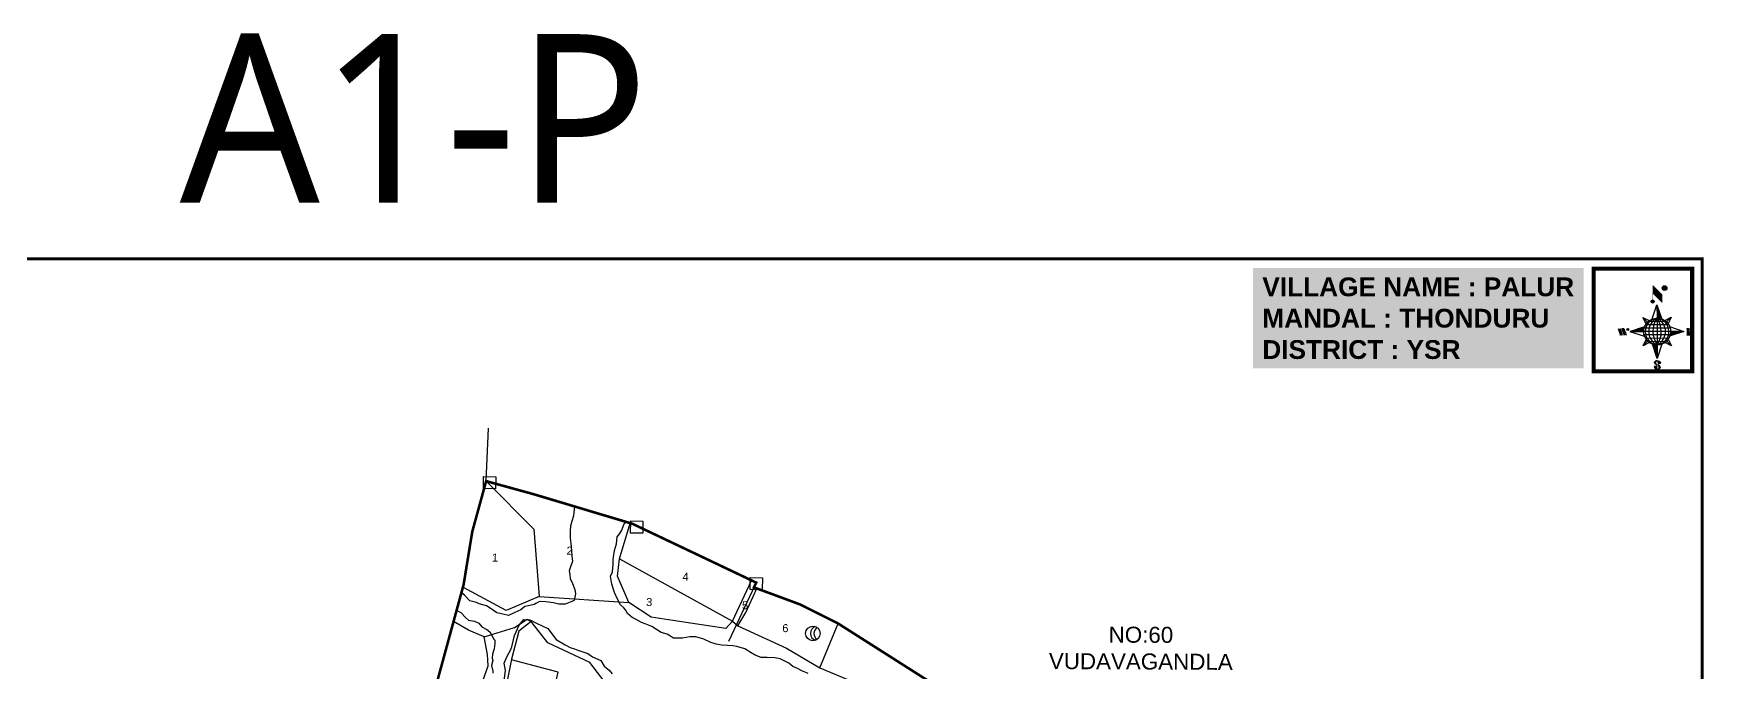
# Model space of a CAD drawing. Header units: inches. Extents: x 207754 to 212786, y 1603154 to 1608628.
# Drawn here: x 209633 to 212763, y 1607432 to 1608628 of the extents above; entities that cross this region are included whole.
import ezdxf

# ---------------------------------------------------------------- set-up
doc = ezdxf.new("R2010")
doc.units = ezdxf.units.IN
doc.header["$LTSCALE"] = 15
doc.header["$MEASUREMENT"] = 0
for name, color, linetype in [('AQUADUCT', 1, 'Continuous'), ('bord', 1, 'Continuous'), ('BOUNDRY STONES', 240, 'Continuous'), ('CADAS', 1, 'Continuous'), ('DIMENSION', 1, 'Continuous'), ('PLOTS', 7, 'Continuous'), ('PLOTS NO', 7, 'Continuous'), ('ROADS', 1, 'Continuous'), ('STREAMS', 4, 'Continuous'), ('TEXT', 1, 'Continuous'), ('text2', 7, 'Continuous'), ('VILLAGE BOUNDRY', 5, 'Continuous'), ('wells', 7, 'Continuous')]:
    doc.layers.add(name, color=color, linetype=linetype)
doc.styles.get("Standard").update_dxf_attribs({"font": 'arial.ttf'})
doc.styles.add('TMS', font='trebuc.ttf')
pattern_1 = [(267.297113149, (-8720374.938, 50637915.138), (10.5367255337, -0.497431438), [])]
pattern_2 = [(357.297113149, (-8720374.938, 50637915.138), (0.497431438, 10.5367255337), [])]

# ---------------------------------------------------------------- blocks, each defined once
blk = doc.blocks.new('*X6')
at = {"color": 0, "linetype": 'Continuous'}
for p, q in [((6321.6, 240.5), (6322.3, 241.2)), ((6321.6, 240.3), (6322.3, 241)), ((6321.6, 240.1), (6322.3, 240.8)), ((6321.6, 239.9), (6322.4, 240.7)), ((6321.6, 239.8), (6322.4, 240.6)), ((6321.6, 239.6), (6322.5, 240.5)), ((6321.6, 239.4), (6322.5, 240.3)), ((6321.6, 239.2), (6322.6, 240.2)), ((6321.7, 239.1), (6322.6, 240.1)), ((6321.8, 240.8), (6322.4, 241.4)), ((6321.8, 239), (6322.7, 240)), ((6321.8, 239), (6322.8, 239.9)), ((6321.9, 238.9), (6322.9, 239.8)), ((6322, 238.8), (6323, 239.7)), ((6322.1, 241.3), (6322.4, 241.6)), ((6322.1, 238.7), (6323.1, 239.6)), ((6322.2, 238.6), (6323.1, 239.6)), ((6322.3, 238.5), (6323.2, 239.5)), ((6322.4, 238.5), (6323.3, 239.4)), ((6322.5, 238.4), (6323.4, 239.3)), ((6322.7, 238.4), (6323.6, 239.3)), ((6322.8, 238.3), (6323.7, 239.2)), ((6322.9, 238.3), (6323.8, 239.1)), ((6323.1, 238.2), (6323.9, 239.1)), ((6323.2, 238.2), (6324, 239)), ((6323.3, 238.2), (6324.2, 239)), ((6323.5, 238.1), (6324.3, 238.9)), ((6323.7, 238.1), (6324.4, 238.9)), ((6323.8, 238.1), (6324.6, 238.8)), ((6324.1, 238.2), (6324.7, 238.8)), ((6324.3, 238.3), (6324.9, 238.8)), ((6324.6, 238.3), (6325.1, 238.8)), ((6324.8, 238.4), (6325.2, 238.8)), ((6325.1, 238.5), (6325.4, 238.8)), ((6325.4, 238.6), (6325.6, 238.8))]:
    blk.add_line(p, q, dxfattribs=at)
blk = doc.blocks.new('*X5')
at = {"color": 0, "linetype": 'Continuous'}
for p, q in [((6324.4, 240.3), (6324.5, 240.4)), ((6324.6, 240.3), (6324.8, 240.5)), ((6324.7, 240.2), (6325, 240.5)), ((6324.8, 240.2), (6325.2, 240.6)), ((6325, 240.1), (6325.5, 240.6)), ((6325.1, 240.1), (6325.6, 240.6)), ((6325.2, 240), (6325.8, 240.6)), ((6325.3, 240), (6326, 240.6)), ((6325.4, 239.9), (6326.1, 240.6)), ((6325.5, 239.8), (6326.2, 240.5)), ((6325.6, 239.8), (6326.3, 240.5)), ((6325.7, 239.7), (6326.5, 240.4)), ((6325.9, 239.6), (6326.6, 240.3)), ((6326, 239.5), (6326.7, 240.3)), ((6326, 239.4), (6326.8, 240.2)), ((6326.1, 239.3), (6327, 240.2)), ((6326.2, 239.3), (6327.1, 240.1)), ((6326.3, 239.2), (6327.1, 240)), ((6326.4, 239.1), (6327.2, 239.9)), ((6326.5, 239), (6327.3, 239.8)), ((6326.5, 238.9), (6327.4, 239.7)), ((6326.6, 238.8), (6327.5, 239.6)), ((6326.7, 238.7), (6327.5, 239.5)), ((6326.8, 238.6), (6327.6, 239.4)), ((6326.8, 238.5), (6327.7, 239.3)), ((6326.9, 238.3), (6327.8, 239.2)), ((6326.9, 238.2), (6327.9, 239.1)), ((6326.9, 236.8), (6327.6, 237.4)), ((6327, 238.1), (6327.8, 239)), ((6327, 237.9), (6327.8, 238.8)), ((6327, 237.8), (6327.8, 238.6)), ((6327, 237.6), (6327.8, 238.4)), ((6327, 237.4), (6327.8, 238.2)), ((6327, 237.3), (6327.8, 238)), ((6327, 237.1), (6327.8, 237.9)), ((6326.8, 236.5), (6327.4, 237))]:
    blk.add_line(p, q, dxfattribs=at)
blk = doc.blocks.new('H')
at = {"layer": 'bord', "extrusion": (0.000427885, 0.004792, 0.999988)}
h = blk.add_hatch(dxfattribs=at)
h.set_pattern_fill('LINE', color=8, scale=84.387686, angle=-2.7029, style=0)
h.set_pattern_definition(pattern_2)
h.paths.add_polyline_path([(-492, 786, -0.090992), (-448, 775), (-486, 912)])
h = blk.add_hatch(dxfattribs=at)
h.set_pattern_fill('LINE', color=8, scale=84.387686, angle=-92.7029, style=0)
h.set_pattern_definition(pattern_1)
h.paths.add_polyline_path([(-625, 665, -0.090992), (-615, 710), (-751, 671)])
h = blk.add_hatch(dxfattribs=at)
h.set_pattern_fill('LINE', color=8, scale=84.387686, angle=-92.7029, style=0)
h.set_pattern_definition(pattern_1)
h.paths.add_polyline_path([(-246, 647), (-372, 653, -0.090992), (-382, 609)])
h = blk.add_hatch(dxfattribs=at)
h.set_pattern_fill('LINE', color=8, scale=84.387686, angle=-2.7029, style=0)
h.set_pattern_definition(pattern_2)
h.paths.add_polyline_path([(-504, 533, -0.090992), (-549, 543), (-510, 406)])
for p, q in [((-519, 1020, -1217), (-435, 927, -1216)), ((-516, 1087, -1217), (-432, 994, -1217)), ((-627, 794, -1216), (-567, 760, -1216)), ((-627, 794, -1216), (-584, 747, -1215)), ((-599, 731, -1215), (-627, 794, -1216)), ((-538, 774, -1216), (-487, 906, -1216)), ((-487, 906, -1216), (-493, 780, -1216)), ((-487, 906, -1216), (-448, 769, -1216)), ((-865, 701, -1215), (-847, 638, -1215)), ((-847, 700, -1215), (-829, 637, -1215)), ((-829, 699, -1215), (-811, 636, -1215)), ((-829, 699, -1215), (-811, 698, -1215)), ((-811, 698, -1215), (-794, 635, -1215)), ((-752, 665, -1215), (-615, 704, -1215)), ((-752, 665, -1215), (-625, 659, -1215)), ((-619, 614, -1215), (-752, 665, -1215)), ((-421, 753, -1216), (-359, 781, -1216)), ((-359, 781, -1216), (-405, 739, -1216)), ((-359, 781, -1216), (-392, 721, -1215)), ((-246, 641, -1215), (-383, 603, -1215)), ((-379, 693, -1215), (-246, 641, -1215)), ((-373, 647, -1215), (-246, 641, -1215)), ((-213, 669, -1215), (-217, 601, -1215)), ((-197, 600, -1215), (-194, 668, -1215)), ((-639, 526, -1214), (-606, 585, -1215)), ((-639, 526, -1214), (-593, 568, -1215)), ((-577, 553, -1215), (-639, 526, -1214)), ((-511, 400, -1214), (-549, 537, -1214)), ((-460, 533, -1215), (-511, 400, -1214)), ((-505, 527, -1214), (-511, 400, -1214)), ((-371, 513, -1214), (-431, 546, -1215)), ((-371, 513, -1214), (-414, 560, -1215)), ((-399, 576, -1215), (-371, 513, -1214))]:
    blk.add_line(p, q, dxfattribs=at)
at = {"layer": 'bord', "color": 8, "linetype": 'ByBlock', "extrusion": (0.000427885, 0.004792, 0.999988)}
for p, q in [((-373, 647, -1215), (-625, 659, -1215)), ((-375, 679, -1215), (-620, 691, -1215)), ((-386, 711, -1215), (-605, 722, -1215)), ((-411, 744, -1216), (-578, 752, -1216)), ((-493, 780, -1216), (-505, 527, -1214)), ((-378, 616, -1215), (-623, 628, -1215)), ((-392, 585, -1215), (-611, 595, -1215)), ((-420, 555, -1215), (-587, 562, -1215))]:
    blk.add_line(p, q, dxfattribs=at)
at = {"layer": 'bord', "extrusion": (0.000427885, 0.004792, 0.999988), "elevation": -1212}
for points, const_width in [([(-530, 950, 1), (-520, 939, 1)], 14.8), ([(-414, 1073, 1), (-398, 1058, 1)], 22.3), ([(-776, 697, 1), (-769, 690, 1)], 8.9), ([(-178, 667, 1), (-171, 660, 1)], 9.79), ([(-180, 618, 1), (-173, 611, 1)], 9.79), ([(-525, 322, 1), (-533, 329, 1)], 11.1), ([(-490, 362, 1), (-498, 369, 1)], 11.1)]:
    blk.add_lwpolyline(points, format="xyb", close=True, dxfattribs=dict(at, const_width=const_width))
for points, const_width in [([(-522, 960), (-516, 1093)], 1.61), ([(-434, 933), (-428, 1066)], 1.61), ([(-870, 707), (-846, 706)], 0.642), ([(-829, 643), (-855, 644)], 0.642), ([(-829, 643), (-821, 678)], 0.642), ([(-811, 642), (-784, 641)], 0.642), ([(-793, 641), (-782, 694)], 0.642), ([(-223, 676), (-174, 673)], 0.706), ([(-195, 645), (-185, 644)], 0.706), ([(-177, 605), (-226, 607)], 0.706)]:
    blk.add_lwpolyline(points, dxfattribs=dict(at, const_width=const_width))
for points in [[(-537, 317), (-531, 310), (-520, 307), (-505, 307), (-494, 310), (-486, 318), (-487, 326), (-491, 333), (-494, 336), (-503, 341), (-522, 347), (-530, 352), (-534, 355), (-537, 363), (-537, 373), (-530, 381), (-520, 384), (-504, 384), (-493, 380), (-487, 373)], [(-522, 348), (-526, 354), (-528, 361), (-528, 371), (-526, 375), (-521, 381), (-515, 384)], [(-505, 307), (-499, 312), (-497, 319), (-497, 327), (-501, 335), (-509, 343)]]:
    blk.add_lwpolyline(points, dxfattribs=at)
at = {"layer": 'bord', "extrusion": (0.000427885, 0.004792, 0.999988)}
for centre, radius in [((-525, 944, -1212), 14.8), ((-406, 1065, -1212), 22.3), ((-773, 694, -1212), 8.9), ((-498, 659, -1212), 127), ((-174, 663, -1212), 9.79), ((-177, 615, -1212), 9.79), ((-529, 325, -1212), 11.1), ((-494, 365, -1212), 11.1)]:
    blk.add_circle(centre, radius, dxfattribs=at)
at = {"layer": 'bord', "color": 8, "linetype": 'ByBlock', "extrusion": (0.000427885, 0.004792, 0.999988)}
for centre, radius, start, end in [((-482, 658, -1212), 128, 94.9254, 259.6691), ((-437, 656, -1212), 141, 113.2864, 241.308), ((-316, 651, -1212), 222, 142.5892, 212.0053), ((-560, 662, -1212), 141, 293.2864, 61.308), ((-681, 668, -1212), 222, 322.5892, 32.0053), ((-515, 660, -1212), 128, 274.9254, 79.6691)]:
    blk.add_arc(centre, radius, start, end, dxfattribs=at)
at = {"layer": 'bord', "extrusion": (0.000427885, 0.004792, 0.999988)}
for points in [[(-516, 1093, -1212), (-431, 1000, -1212), (-519, 1026, -1212), (-434, 933, -1212)], [(-864, 707, -1212), (-846, 706, -1212), (-846, 644, -1212), (-829, 643, -1212)], [(-829, 705, -1212), (-811, 704, -1212), (-811, 642, -1212), (-793, 641, -1212)], [(-193, 674, -1212), (-197, 606, -1212), (-213, 675, -1212), (-216, 607, -1212)]]:
    blk.add_solid(points, dxfattribs=at)
at = {"layer": 'bord', "extrusion": (0.000427885, 0.004792, 0.999988), "xscale": 7.977342409717546, "yscale": 7.977342409717546, "zscale": 7.977342409717546, "rotation": 138.0840426661453}
for name, p in [('*X5', (38301, -31929, -1212)), ('*X6', (38314, -31951, -1212))]:
    blk.add_blockref(name, p, dxfattribs=at)

msp = doc.modelspace()

# ---------------------------------------------------------------- linework, layer by layer
at = {"color": 5, "const_width": 5.6}
msp.add_lwpolyline([(207756.7, 1608206.2), (212760.2, 1608206.2), (212760.2, 1603157.2), (207756.7, 1603157.2)], close=True, dxfattribs=at)
at = {"layer": 'BOUNDRY STONES', "color": 1}
msp.add_lwpolyline([(210481.1, 1607790.3), (210485.5, 1607889.7)], dxfattribs=at)
for points in [[(210476.4, 1607798.9), (210499, 1607798.4), (210498.5, 1607775.8), (210475.9, 1607776.3)], [(210752.4, 1607715.7), (210775, 1607715.2), (210774.5, 1607692.6), (210751.9, 1607693.1)], [(210976.2, 1607609.8), (210998.8, 1607609.3), (210998.3, 1607586.8), (210975.7, 1607587.3)]]:
    msp.add_lwpolyline(points, close=True, dxfattribs=at)
at = {"layer": 'PLOTS'}
for points in [[(210481.1, 1607790.3), (210570.7, 1607700.4), (210580.8, 1607574.1), (210518.4, 1607548.4), (210437.6, 1607592)], [(210580.8, 1607574.1), (210748.5, 1607563.2), (210727.5, 1607612.4), (210731, 1607644.6), (210751.1, 1607711.7)], [(210731, 1607644.6), (210942.6, 1607528.3), (210978.7, 1607604.4)], [(210942.6, 1607528.3), (210952.6, 1607519.5), (210967.6, 1607544.1), (210988.6, 1607589.3)], [(210942.6, 1607528.3), (210930.4, 1607514.3), (210831.1, 1607529.3), (210790.5, 1607535.4), (210748.5, 1607563.2)], [(211115.6, 1607247.7), (211108.7, 1607264.5), (211057.6, 1607291.4), (210975.4, 1607329.5), (210877.8, 1607359.6), (210857.9, 1607365.7), (210717, 1607397.2), (210675.2, 1607450.6), (210596.9, 1607487.4), (210567.4, 1607525.3), (210565.6, 1607527.6), (210542.6, 1607509.6), (210528.8, 1607456.8), (210509, 1607360.3), (210478.5, 1607323.5), (210436.6, 1607279.3), (210373.5, 1607225.1), (210314.4, 1607190.7), (210261.8, 1607197.2)], [(210411.8, 1607317), (210444.9, 1607343.5), (210463.9, 1607384.8), (210485, 1607444.4), (210483.7, 1607465.8), (210477.7, 1607498.6), (210447.8, 1607511), (210419.9, 1607527.2)], [(210477.7, 1607498.6), (210534.5, 1607516.4), (210557.8, 1607531.8), (210565.6, 1607527.6)], [(210952.6, 1607519.5), (211043.9, 1607477.7), (211106.4, 1607440.8), (211140.9, 1607523.7)], [(210373.5, 1607225.1), (210434.4, 1607204.9), (210443.9, 1607198.9), (210522.7, 1607176.3), (210580.6, 1607330.6), (210611, 1607411.3), (210616, 1607432.8), (210528.5, 1607455.6)], [(211106.4, 1607440.8), (211211.1, 1607396.8), (211291.9, 1607339.4), (211369.2, 1607281.1), (211380.7, 1607273.6), (211317.5, 1607226.4), (211251.7, 1607173.9), (211229.9, 1607129.6), (211207.5, 1607137.2), (211131.2, 1607163.1), (211066.2, 1607173.9), (211009.4, 1607161.9), (211009.8, 1607179.8), (211010.9, 1607231.2), (211115.6, 1607247.7), (211203.9, 1607207.5), (211251.7, 1607173.9)]]:
    msp.add_lwpolyline(points, dxfattribs=at)
at = {"layer": 'ROADS', "color": 1}
msp.add_lwpolyline([(210935.8, 1607490.7), (210985.2, 1607595.8)], dxfattribs=at)
at = {"layer": 'STREAMS', "color": 4}
for points in [[(210647, 1607742.8), (210645.7, 1607731.5), (210644.9, 1607725.1), (210641.9, 1607715.3), (210639, 1607706.1), (210638.9, 1607697.6), (210638.9, 1607691.9), (210638.9, 1607684.2), (210640.4, 1607667.8), (210641.9, 1607650.5), (210642.9, 1607640.1), (210640, 1607631.5), (210637, 1607622.4), (210637.8, 1607615.5), (210638.7, 1607607.8), (210642.7, 1607598.7), (210647.6, 1607587.5), (210648.7, 1607579), (210646.4, 1607566.9), (210638.8, 1607563.5), (210629.3, 1607559.8), (210617.2, 1607560.1), (210607.1, 1607562.5), (210593.1, 1607564.5), (210581.4, 1607564.8), (210574.5, 1607561.2), (210571.4, 1607559.2), (210563.3, 1607557.5), (210553.4, 1607555.4), (210545.9, 1607549.5), (210535.2, 1607544.4), (210522.9, 1607539), (210512.2, 1607541.5), (210501.4, 1607543.9), (210488.7, 1607552.7), (210481.8, 1607556.9), (210468.3, 1607560.7), (210463.1, 1607562.8), (210450.6, 1607566.3), (210440.7, 1607577.1), (210434.7, 1607581)], [(211084.5, 1607430.3), (211073.1, 1607434.9), (211064.8, 1607439.3), (211056.1, 1607443), (211048.4, 1607449.5), (211032.4, 1607457.9), (211022, 1607459.7), (211007.9, 1607460.2), (210996.7, 1607459.8), (210985.6, 1607464.2), (210977.9, 1607468.9), (210966.1, 1607476.3), (210950.9, 1607480.5), (210944.2, 1607482.2), (210922.7, 1607483.1), (210912.3, 1607484.9), (210902.1, 1607488.5), (210889.2, 1607494.2), (210874.2, 1607499.1), (210863, 1607498.5), (210849, 1607496.1), (210832.1, 1607496.6), (210820.3, 1607503.7), (210809, 1607507), (210791.4, 1607517.9), (210779.4, 1607523.1), (210772.6, 1607525.9), (210762, 1607531), (210755.1, 1607535.3), (210746.1, 1607542.2), (210742.4, 1607549.1), (210739, 1607553.1), (210732.8, 1607558.8), (210727.1, 1607569.3), (210721.7, 1607581.9), (210716.4, 1607597.7), (210714, 1607612.6), (210717.9, 1607620.7), (210719.2, 1607634.3), (210718.9, 1607642.8), (210720, 1607648.2), (210721.8, 1607660.5), (210725.5, 1607672.6), (210727, 1607685.9), (210731.4, 1607692.3), (210735.5, 1607698.4), (210739.2, 1607709.2), (210742.8, 1607714.1)], [(210424.8, 1607548.5), (210433.7, 1607544.1), (210442.6, 1607534.9), (210447.9, 1607530), (210459, 1607528), (210467.5, 1607524.3), (210473.3, 1607517.8), (210482.3, 1607512.4), (210487.8, 1607508.3), (210495.5, 1607494.5), (210497.3, 1607492.4), (210497.5, 1607486.6), (210496.1, 1607476.1), (210493.3, 1607466.6), (210492.5, 1607458.8), (210493.5, 1607454.8), (210491.4, 1607445.2), (210493.9, 1607434.5), (210493.6, 1607430.6)], [(210514.6, 1607416.4), (210517.4, 1607435.9), (210514.7, 1607449.8), (210520.3, 1607462.7), (210526.8, 1607473.6), (210529, 1607480.1), (210534.2, 1607501.2), (210543.2, 1607520.9), (210551.8, 1607531.3), (210563.3, 1607530.4), (210575.2, 1607524.6), (210597, 1607514.6), (210612.6, 1607494.1), (210629, 1607484), (210638.9, 1607478.7), (210646.9, 1607476.2), (210652.7, 1607473.6), (210671.6, 1607467.9), (210680.5, 1607461.5), (210695.9, 1607454.2), (210702.6, 1607443.6), (210711.7, 1607436.5), (210717.5, 1607429.4)]]:
    msp.add_lwpolyline(points, dxfattribs=at)
at = {"layer": 'text2', "color": 200, "const_width": 7.56, "elevation": 0.1}
msp.add_lwpolyline([(212741.6, 1608188.3), (212556.9, 1608188.3), (212556.9, 1607995.7), (212741.6, 1607995.7)], close=True, dxfattribs=at)
at = {"layer": 'VILLAGE BOUNDRY'}
msp.add_lwpolyline([(210369.4, 1607342.4, 4.86, 4.86, 0), (210403.8, 1607468, 4.86, 4.86, 0), (210438.8, 1607596.2, 4.86, 4.86, 0), (210455.2, 1607696.1, 4.86, 4.86, 0), (210481.1, 1607790.3, 4.86, 4.86, 0), (210570.2, 1607765.8, 4.86, 4.86, 0), (210755.4, 1607710.4, 4.86, 4.86, 0), (210987.3, 1607600.3, 4.86, 4.86, 0), (210983.1, 1607591.3, 4.86, 4.86, 0), (211019.6, 1607577.9, 4.86, 4.86, 0), (211068.8, 1607559.7, 4.86, 4.86, 0), (211140.9, 1607523.7, 4.86, 4.86, 0), (211255.4, 1607451, 4.86, 4.86, 0), (211380.2, 1607371.8, 4.86, 4.86, 0)], format="xyseb", dxfattribs=at)
at = {"layer": 'wells', "color": 0}
msp.add_circle((211093.6, 1607505.1), 13.6, dxfattribs=at)
for centre, start, end in [((211102.6, 1607505.2), 109.888, 251.3113), ((211109.1, 1607504.8), 123.8119, 234.0755)]:
    msp.add_arc(centre, 13.6, start, end, dxfattribs=at)

# ---------------------------------------------------------------- block references
at = {"layer": 'AQUADUCT', "color": 1, "xscale": 0.1985536023187061, "yscale": 0.1985536023187061, "zscale": 0.1985536023187061, "rotation": 3.078330600073183}
msp.add_blockref('H', (212781.8, 1607946.1, 241.8), dxfattribs=at)

# ---------------------------------------------------------------- texts
at = {"layer": 'CADAS', "color": 2, "style": 'TMS'}
msp.add_text('A1-P', height=315.69, dxfattribs=at).set_placement((209906.8, 1608311.4))
at = {"layer": 'DIMENSION', "insert": (211708.5, 1607517.7), "char_height": 30, "width": 486.175, "attachment_point": 2, "rotation": 359.7243}
msp.add_mtext('NO:60\\PVUDAVAGANDLA', dxfattribs=at)
at = {"layer": 'PLOTS NO'}
for s, p in [('1', (210491.9, 1607639.8)), ('2', (210631.6, 1607652.7)), ('4', (210848.9, 1607603.9)), ('3', (210780.8, 1607556.6)), ('5', (210960.5, 1607550.5)), ('6', (211036, 1607507.7))]:
    msp.add_text(s, height=15, rotation=358.7233, dxfattribs=at).set_placement(p)
at = {"layer": 'TEXT', "insert": (211935.9, 1608171.6), "char_height": 35.2, "width": 584.706, "attachment_point": 1, "bg_fill": 1, "box_fill_scale": 1.5, "bg_fill_color": 253, "bg_fill_transparency": 0}
msp.add_mtext('{\\fArial|b1|i0|c0|p34;\\C1;VILLAGE NAME :\\C5; PALUR\\P\\C1;MANDAL : \\C5;THONDURU\\P\\C1;DISTRICT : \\C5;YSR}', dxfattribs=at)

doc.saveas('drawing.dxf')
